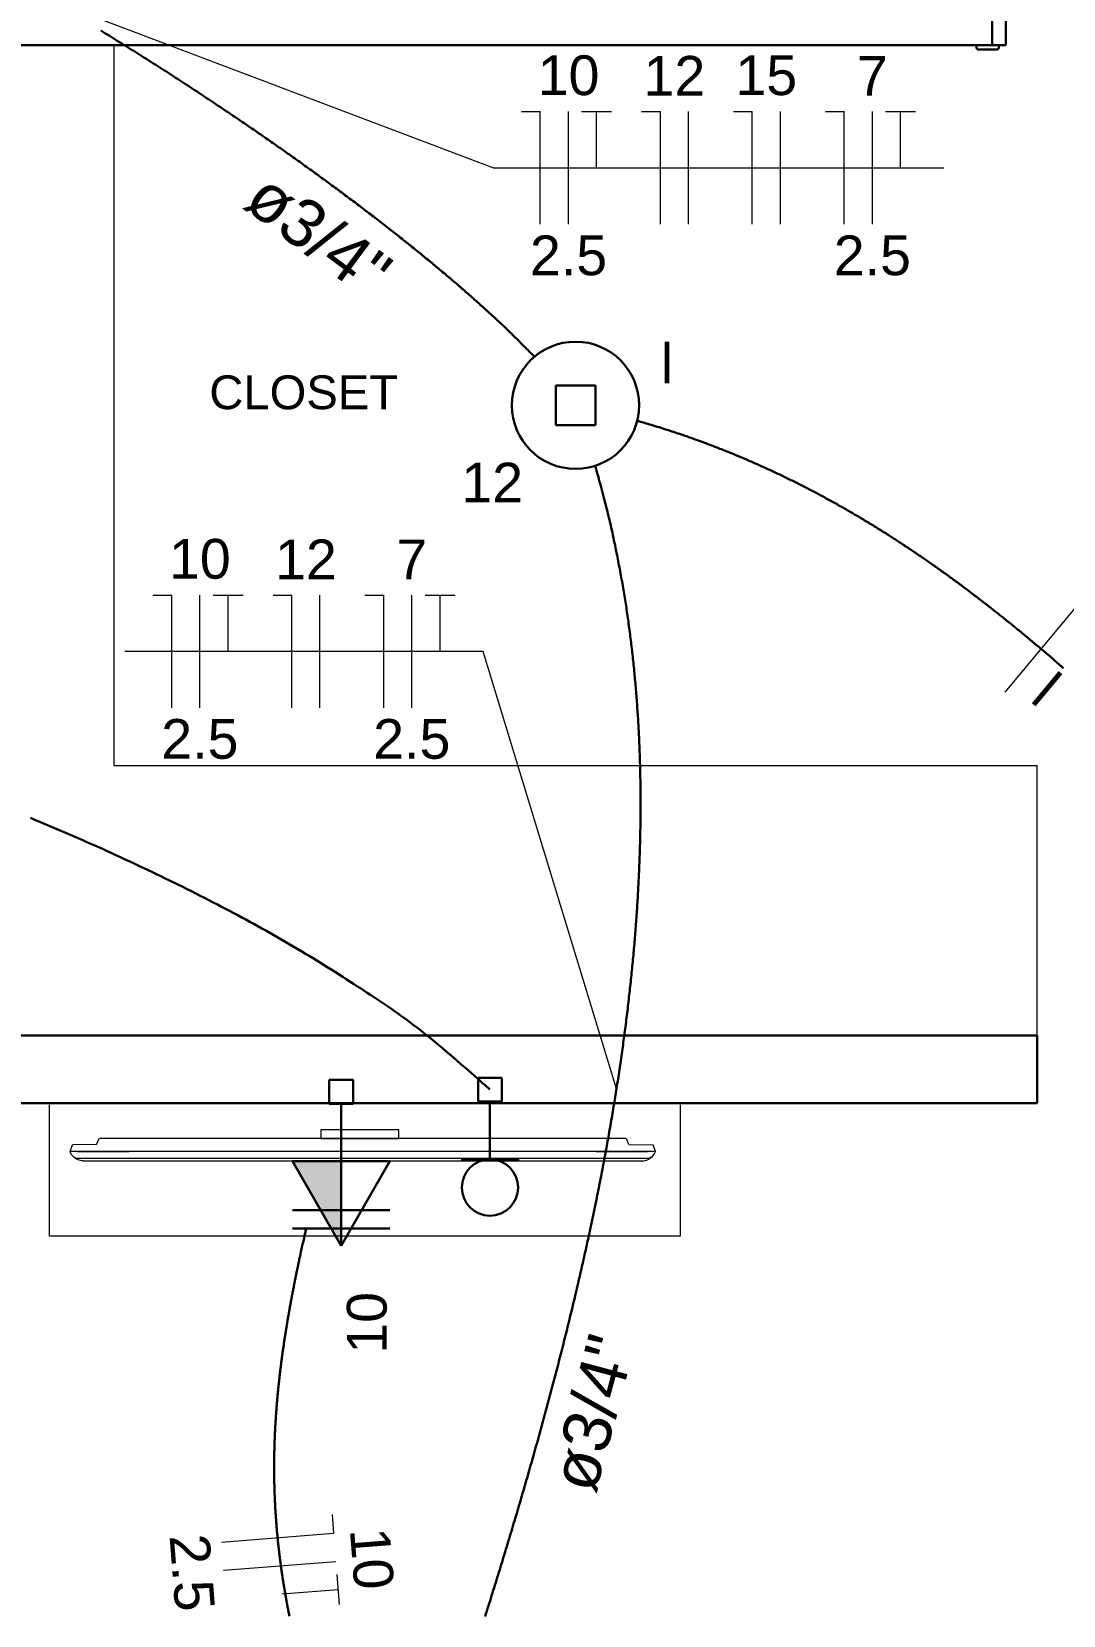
# Model space of a CAD drawing. Header units: millimetres. Extents: x 0 to 55.3, y 20.8 to 61.4.
# Drawn here: x 10.318 to 12.608, y 33.338 to 36.855 of the extents above; entities that cross this region are included whole.
import ezdxf

# ---------------------------------------------------------------- set-up
doc = ezdxf.new("R2010")
doc.units = ezdxf.units.MM
for name, color, linetype, lineweight in [('08', 8, 'Continuous', 5), ('ARQ_-_ALV_5', 1, 'Continuous', 30), ('ARQ_-_PORTA_2', 2, 'Continuous', 30), ('ARQ_-_TXT__15', 54, 'Continuous', 5), ('EL-Condutos', 4, 'Continuous', 30), ('EL-Fios', 2, 'Continuous', 20), ('EL-Pontos', 1, 'Continuous', 30), ('EL-Textos_condutos', 2, 'Continuous', 20), ('EL-Textos_fios', 2, 'Continuous', 20), ('EL-Textos_pontos', 2, 'Continuous', 30), ('FINA', 8, 'Continuous', 5), ('MOBILIÁRIO_FIXO', 8, 'Continuous', 5), ('P-SIMBOL', 3, 'Continuous', 30), ('TE-Condutos', 3, 'Continuous', 30)]:
    doc.layers.add(name, color=color, linetype=linetype, lineweight=lineweight)
doc.styles.add('Arial', font='Arial')
doc.styles.add('simplex', font='Arial')

msp = doc.modelspace()

# ---------------------------------------------------------------- hatches: boundary and pattern name
at = {"layer": 'EL-Pontos', "linetype": 'Continuous'}
msp.add_hatch(color=5, dxfattribs=at).paths.add_polyline_path([(11.004702, 34.346299), (11.004702, 34.158799), (10.896452, 34.346299)])

# ---------------------------------------------------------------- linework, layer by layer
at = {"layer": '08'}
for p, q in [((10.403002, 34.367999), (10.408002, 34.382999)), ((10.404002, 34.364999), (10.403002, 34.367999)), ((11.702502, 34.367999), (10.403002, 34.367999)), ((10.461502, 34.383999), (10.408002, 34.382999)), ((10.418502, 34.367999), (10.534002, 34.367999)), ((10.461502, 34.383999), (10.467502, 34.396999)), ((11.637002, 34.396999), (10.468002, 34.396999)), ((11.571002, 34.367999), (11.686502, 34.367999)), ((11.643502, 34.383999), (11.638002, 34.396999)), ((11.643502, 34.383999), (11.697502, 34.382999)), ((11.702502, 34.367999), (11.697502, 34.382999)), ((11.701002, 34.364999), (11.702502, 34.367999)), ((10.406002, 34.361999), (10.404002, 34.364999)), ((10.407502, 34.359499), (10.406002, 34.361999)), ((10.410002, 34.356999), (10.407502, 34.359499)), ((10.412002, 34.354999), (10.410002, 34.356999)), ((10.414502, 34.352999), (10.412002, 34.354999)), ((10.414002, 34.354999), (10.412002, 34.354999)), ((10.414002, 34.354999), (10.414502, 34.352999)), ((10.415002, 34.352499), (10.414502, 34.352999)), ((10.414502, 34.352999), (10.415002, 34.352999)), ((10.415002, 34.352999), (10.415002, 34.352499)), ((10.415002, 34.352999), (11.690502, 34.352999)), ((10.417002, 34.350999), (10.415002, 34.352499)), ((10.420002, 34.349499), (10.417002, 34.350999)), ((10.423002, 34.348499), (10.420002, 34.349499)), ((10.426002, 34.347999), (10.423002, 34.348499)), ((10.429002, 34.347499), (10.426002, 34.347999)), ((10.432002, 34.346999), (10.429002, 34.347499)), ((10.432002, 34.346999), (11.673002, 34.346999)), ((11.673002, 34.346999), (11.676502, 34.347499)), ((11.676502, 34.347499), (11.679502, 34.347999)), ((11.679502, 34.347999), (11.682502, 34.348499)), ((11.682502, 34.348499), (11.685002, 34.349499)), ((11.685002, 34.349499), (11.688002, 34.350999)), ((11.688002, 34.350999), (11.690502, 34.352499)), ((11.690502, 34.352999), (11.691002, 34.354999)), ((11.693002, 34.354999), (11.690502, 34.352999)), ((11.690502, 34.352499), (11.690502, 34.352999)), ((11.690502, 34.352999), (11.690502, 34.352499)), ((11.693002, 34.354999), (11.691002, 34.354999)), ((11.693002, 34.354999), (11.695502, 34.356999)), ((11.695502, 34.356999), (11.697502, 34.359499)), ((11.697502, 34.359499), (11.699502, 34.361999)), ((11.699502, 34.361999), (11.701002, 34.364999))]:
    msp.add_line(p, q, dxfattribs=at)
at = {"layer": '08', "flags": 128}
msp.add_lwpolyline([(10.959502, 34.396999), (11.133002, 34.396999), (11.133002, 34.415999), (10.959502, 34.415999), (10.959502, 34.396999)], close=True, dxfattribs=at)
at = {"layer": 'ARQ_-_ALV_5'}
for p, q in [((12.450002, 36.975499), (12.450002, 36.825499)), ((12.450002, 36.825499), (9.900002, 36.825499)), ((9.900002, 34.625499), (12.550002, 34.625499)), ((12.550002, 34.625499), (12.550002, 34.475499)), ((9.750002, 34.475499), (12.550002, 34.475499))]:
    msp.add_line(p, q, dxfattribs=at)
at = {"layer": 'ARQ_-_PORTA_2'}
for p, q in [((12.480002, 36.945499), (12.480002, 36.825499)), ((12.415002, 36.820499), (12.415002, 36.825499)), ((12.460002, 36.815499), (12.420002, 36.815499)), ((12.450002, 36.825499), (12.465002, 36.825499)), ((12.480002, 36.825499), (12.465002, 36.825499)), ((12.465002, 36.825499), (12.465002, 36.820499))]:
    msp.add_line(p, q, dxfattribs=at)
for centre, start, end in [((12.420002, 36.820499), 180, 270), ((12.460002, 36.820499), 270, 0)]:
    msp.add_arc(centre, 0.005, start, end, dxfattribs=at)
at = {"layer": 'EL-Condutos', "linetype": 'Continuous', "flags": 128}
for points in [[(10.47117, 36.857692), (10.475737, 36.854889), (10.480303, 36.852082), (10.484867, 36.849272), (10.48943, 36.846459), (10.49399, 36.843643), (10.498549, 36.840824), (10.503106, 36.838002), (10.50766, 36.835178), (10.512214, 36.83235), (10.516765, 36.829519), (10.521314, 36.826685), (10.525862, 36.823849), (10.530407, 36.821009), (10.534951, 36.818166), (10.539493, 36.81532), (10.544033, 36.812472), (10.548571, 36.80962), (10.553107, 36.806765), (10.557641, 36.803908), (10.562079, 36.801106), (10.566516, 36.798302), (10.57095, 36.795495), (10.575383, 36.792686), (10.579813, 36.789873), (10.584242, 36.787057), (10.588669, 36.784239), (10.593094, 36.781417), (10.597518, 36.778593), (10.601939, 36.775766), (10.606359, 36.772936), (10.610777, 36.770102), (10.615192, 36.767266), (10.619606, 36.764427), (10.624018, 36.761586), (10.628429, 36.758741), (10.632837, 36.755893), (10.637243, 36.753042), (10.641648, 36.750189), (10.64605, 36.747332), (10.650347, 36.74454), (10.654643, 36.741745), (10.658936, 36.738947), (10.663228, 36.736146), (10.667518, 36.733342), (10.671806, 36.730536), (10.676092, 36.727726), (10.680376, 36.724914), (10.684658, 36.722099), (10.688939, 36.719281), (10.693218, 36.716461), (10.697494, 36.713637), (10.701769, 36.710811), (10.706042, 36.707981), (10.710313, 36.705149), (10.714582, 36.702314), (10.718849, 36.699476), (10.723114, 36.696635), (10.727377, 36.693791), (10.731639, 36.690944), (10.735786, 36.68817), (10.739931, 36.685392), (10.744074, 36.682612), (10.748216, 36.67983), (10.752355, 36.677044), (10.756493, 36.674256), (10.760629, 36.671465), (10.764763, 36.668671), (10.768895, 36.665874), (10.773025, 36.663074), (10.777153, 36.660272), (10.781279, 36.657466), (10.785404, 36.654658), (10.789526, 36.651847), (10.793646, 36.649033), (10.797765, 36.646217), (10.801881, 36.643397), (10.805996, 36.640575), (10.810108, 36.63775), (10.814219, 36.634921), (10.818207, 36.632174), (10.822192, 36.629423), (10.826176, 36.62667), (10.830158, 36.623915), (10.834138, 36.621156), (10.838116, 36.618395), (10.842092, 36.615631), (10.846066, 36.612864), (10.850039, 36.610094), (10.854009, 36.607322), (10.857977, 36.604546), (10.861944, 36.601768), (10.865908, 36.598987), (10.869871, 36.596203), (10.873831, 36.593417), (10.877789, 36.590627), (10.881746, 36.587835), (10.8857, 36.58504), (10.889653, 36.582242), (10.893603, 36.579441), (10.897422, 36.576729), (10.901239, 36.574015), (10.905054, 36.571298), (10.908867, 36.568578), (10.912678, 36.565855), (10.916487, 36.563129), (10.920295, 36.560401), (10.9241, 36.55767), (10.927903, 36.554937), (10.931704, 36.5522), (10.935503, 36.549461), (10.939301, 36.546719), (10.943096, 36.543974), (10.946889, 36.541226), (10.95068, 36.538476), (10.954469, 36.535722), (10.958255, 36.532966), (10.96204, 36.530207), (10.965823, 36.527445), (10.969603, 36.52468), (10.973244, 36.522014), (10.976883, 36.519344), (10.980519, 36.516672), (10.984154, 36.513997), (10.987787, 36.51132), (10.991418, 36.508639), (10.995046, 36.505956), (10.998673, 36.50327), (11.002298, 36.500582), (11.00592, 36.49789), (11.009541, 36.495196), (11.013159, 36.492498), (11.016776, 36.489798), (11.02039, 36.487096), (11.024002, 36.48439), (11.027612, 36.481681), (11.03122, 36.478969), (11.034826, 36.476255), (11.03843, 36.473537), (11.042031, 36.470817), (11.045485, 36.468203), (11.048937, 36.465587), (11.052387, 36.462968), (11.055835, 36.460347), (11.059281, 36.457722), (11.062725, 36.455095), (11.066167, 36.452465), (11.069606, 36.449833), (11.073043, 36.447197), (11.076478, 36.444559), (11.079911, 36.441918), (11.083342, 36.439275), (11.08677, 36.436628), (11.090196, 36.433979), (11.093619, 36.431328), (11.09704, 36.428673), (11.100459, 36.426016), (11.103875, 36.423356), (11.107288, 36.420693), (11.110699, 36.418027), (11.113955, 36.415479), (11.117209, 36.412928), (11.12046, 36.410374), (11.12371, 36.407817), (11.126956, 36.405258), (11.130201, 36.402696), (11.133444, 36.400131), (11.136684, 36.397563), (11.139923, 36.394992), (11.143159, 36.392418), (11.146394, 36.38984), (11.149626, 36.38726), (11.152857, 36.384676), (11.156086, 36.382089), (11.159313, 36.379498), (11.162538, 36.376904), (11.165761, 36.374306), (11.168982, 36.371704), (11.172202, 36.369099), (11.17542, 36.36649), (11.178476, 36.364007), (11.181531, 36.361521), (11.184584, 36.359031), (11.187635, 36.356539), (11.190683, 36.354043), (11.193729, 36.351545), (11.196773, 36.349045), (11.199813, 36.346542), (11.202851, 36.344037), (11.205885, 36.341529), (11.208916, 36.33902), (11.211943, 36.33651), (11.214966, 36.333997), (11.217985, 36.331484), (11.221, 36.328969), (11.224011, 36.326453), (11.227017, 36.323936), (11.230018, 36.321418), (11.233014, 36.3189), (11.236005, 36.316381), (11.238826, 36.314001), (11.241642, 36.31162), (11.244455, 36.309238), (11.247265, 36.306853), (11.250073, 36.304466), (11.252878, 36.302075), (11.255682, 36.29968), (11.258485, 36.297281), (11.261288, 36.294876), (11.264091, 36.292464), (11.266895, 36.290047), (11.269701, 36.287622), (11.272509, 36.285188), (11.275319, 36.282747), (11.278132, 36.280296), (11.280949, 36.277835), (11.28377, 36.275363), (11.286597, 36.27288), (11.289428, 36.270386), (11.292266, 36.267879), (11.294935, 36.265514), (11.297607, 36.26314), (11.300282, 36.260759), (11.302956, 36.258372), (11.305627, 36.255982), (11.308294, 36.253591), (11.310955, 36.2512), (11.313607, 36.248813), (11.316248, 36.246431), (11.318877, 36.244056), (11.321491, 36.24169), (11.324088, 36.239336), (11.326666, 36.236995), (11.329224, 36.234669), (11.331758, 36.232362), (11.334268, 36.230074), (11.336751, 36.227807), (11.339204, 36.225565), (11.341626, 36.223349), (11.344016, 36.22116), (11.346211, 36.219147), (11.348382, 36.217154), (11.350536, 36.215172), (11.35268, 36.213195), (11.35482, 36.211215), (11.356963, 36.209226), (11.359117, 36.207221), (11.361286, 36.205192), (11.363479, 36.203132), (11.365702, 36.201034), (11.367962, 36.198891), (11.370265, 36.196696), (11.372619, 36.194441), (11.375029, 36.192121), (11.377504, 36.189726), (11.380048, 36.187251), (11.38267, 36.184688), (11.385376, 36.182031), (11.388172, 36.179271), (11.391066, 36.176402), (11.393825, 36.173656), (11.396651, 36.170833), (11.39952, 36.167959), (11.40241, 36.165055), (11.4053, 36.162146), (11.408166, 36.159255), (11.410985, 36.156406), (11.413737, 36.153621), (11.416397, 36.150925), (11.418944, 36.14834), (11.421355, 36.14589), (11.423607, 36.143599), (11.425679, 36.14149), (11.427547, 36.139585), (11.42919, 36.13791), (11.430584, 36.136487), (11.431707, 36.135339), (11.432538, 36.13449), (11.433052, 36.133963), (11.433229, 36.133783)], [(11.663124, 35.99086), (11.663397, 35.990778), (11.664194, 35.990541), (11.665479, 35.990158), (11.667216, 35.98964), (11.669369, 35.988996), (11.671904, 35.988237), (11.674784, 35.987374), (11.677974, 35.986416), (11.681438, 35.985373), (11.68514, 35.984257), (11.689046, 35.983076), (11.693119, 35.981842), (11.697324, 35.980564), (11.701626, 35.979252), (11.705988, 35.977918), (11.710375, 35.97657), (11.714752, 35.97522), (11.719082, 35.973877), (11.723332, 35.972552), (11.727463, 35.971255), (11.731401, 35.970009), (11.735199, 35.968798), (11.738866, 35.967618), (11.742413, 35.966468), (11.745848, 35.965344), (11.74918, 35.964244), (11.75242, 35.963165), (11.755576, 35.962104), (11.758658, 35.961059), (11.761675, 35.960027), (11.764636, 35.959005), (11.767551, 35.957991), (11.770429, 35.956982), (11.77328, 35.955975), (11.776112, 35.954967), (11.778936, 35.953957), (11.78176, 35.952941), (11.784594, 35.951916), (11.787447, 35.95088), (11.790329, 35.949831), (11.793215, 35.948776), (11.796137, 35.947706), (11.79909, 35.946622), (11.802073, 35.945523), (11.805083, 35.944411), (11.808118, 35.943287), (11.811176, 35.94215), (11.814252, 35.941003), (11.817347, 35.939844), (11.820456, 35.938677), (11.823577, 35.9375), (11.826708, 35.936314), (11.829846, 35.935121), (11.83299, 35.933921), (11.836136, 35.932715), (11.839281, 35.931504), (11.842425, 35.930287), (11.845563, 35.929067), (11.848694, 35.927843), (11.851815, 35.926617), (11.854898, 35.925398), (11.857969, 35.924178), (11.86103, 35.922955), (11.864081, 35.92173), (11.867121, 35.920502), (11.870153, 35.919271), (11.873177, 35.918037), (11.876193, 35.9168), (11.879201, 35.91556), (11.882204, 35.914316), (11.8852, 35.913069), (11.888192, 35.911817), (11.891179, 35.910562), (11.894162, 35.909302), (11.897142, 35.908037), (11.900119, 35.906769), (11.903095, 35.905495), (11.906069, 35.904216), (11.909043, 35.902932), (11.912017, 35.901642), (11.914973, 35.900356), (11.91793, 35.899063), (11.920886, 35.897766), (11.923843, 35.896463), (11.9268, 35.895154), (11.929757, 35.893841), (11.932714, 35.892522), (11.935669, 35.891198), (11.938625, 35.88987), (11.941579, 35.888536), (11.944532, 35.887197), (11.947484, 35.885854), (11.950434, 35.884506), (11.953383, 35.883152), (11.95633, 35.881795), (11.959275, 35.880432), (11.962217, 35.879065), (11.965158, 35.877694), (11.968096, 35.876318), (11.971031, 35.874938), (11.973951, 35.873559), (11.976869, 35.872175), (11.979784, 35.870788), (11.982696, 35.869396), (11.985605, 35.867999), (11.988512, 35.866599), (11.991416, 35.865194), (11.994318, 35.863784), (11.997217, 35.862371), (12.000113, 35.860953), (12.003007, 35.85953), (12.005899, 35.858103), (12.008789, 35.856672), (12.011676, 35.855237), (12.01456, 35.853797), (12.017443, 35.852353), (12.020323, 35.850904), (12.023202, 35.849451), (12.026078, 35.847994), (12.028952, 35.846532), (12.031818, 35.845069), (12.034682, 35.843601), (12.037544, 35.842129), (12.040405, 35.840653), (12.043263, 35.839173), (12.046119, 35.837688), (12.048972, 35.836198), (12.051824, 35.834705), (12.054674, 35.833207), (12.057521, 35.831705), (12.060367, 35.830199), (12.06321, 35.828689), (12.066051, 35.827174), (12.06889, 35.825655), (12.071726, 35.824132), (12.07456, 35.822605), (12.077393, 35.821074), (12.080222, 35.819538), (12.08305, 35.817999), (12.085875, 35.816455), (12.088698, 35.814907), (12.091518, 35.813355), (12.094337, 35.811799), (12.097152, 35.810239), (12.099966, 35.808675), (12.102777, 35.807107), (12.105586, 35.805535), (12.108393, 35.803959), (12.111197, 35.802379), (12.114, 35.800795), (12.1168, 35.799207), (12.119597, 35.797615), (12.122392, 35.796019), (12.125185, 35.794419), (12.127976, 35.792815), (12.130765, 35.791207), (12.133551, 35.789595), (12.136335, 35.787979), (12.139117, 35.78636), (12.141896, 35.784736), (12.144678, 35.783106), (12.147458, 35.781471), (12.150236, 35.779833), (12.153011, 35.778191), (12.155785, 35.776545), (12.158556, 35.774896), (12.161324, 35.773242), (12.164091, 35.771585), (12.166855, 35.769924), (12.169616, 35.768259), (12.172376, 35.76659), (12.175133, 35.764918), (12.177888, 35.763242), (12.180641, 35.761562), (12.183392, 35.759878), (12.18614, 35.758191), (12.188886, 35.7565), (12.19163, 35.754805), (12.194371, 35.753107), (12.19711, 35.751405), (12.199857, 35.749693), (12.202601, 35.747978), (12.205343, 35.746259), (12.208083, 35.744536), (12.210821, 35.74281), (12.213556, 35.74108), (12.216289, 35.739346), (12.21902, 35.737609), (12.221748, 35.735869), (12.224474, 35.734125), (12.227198, 35.732377), (12.22992, 35.730626), (12.23264, 35.728871), (12.235357, 35.727113), (12.238072, 35.725351), (12.240784, 35.723586), (12.243495, 35.721818), (12.246203, 35.720046), (12.248909, 35.71827), (12.251612, 35.716491), (12.254328, 35.7147), (12.257041, 35.712905), (12.259752, 35.711106), (12.262461, 35.709304), (12.265168, 35.707499), (12.267872, 35.705691), (12.270574, 35.703879), (12.273274, 35.702063), (12.275972, 35.700245), (12.278667, 35.698423), (12.28136, 35.696598), (12.284051, 35.694769), (12.28674, 35.692937), (12.289426, 35.691102), (12.292111, 35.689264), (12.294793, 35.687423), (12.297472, 35.685578), (12.30015, 35.68373), (12.302825, 35.681879), (12.305499, 35.680025), (12.308188, 35.678155), (12.310875, 35.676281), (12.313559, 35.674405), (12.316242, 35.672526), (12.318922, 35.670643), (12.3216, 35.668757), (12.324276, 35.666868), (12.326949, 35.664976), (12.329621, 35.663081), (12.33229, 35.661183), (12.334957, 35.659281), (12.337622, 35.657377), (12.340285, 35.65547), (12.342946, 35.653559), (12.345604, 35.651646), (12.34826, 35.64973), (12.350914, 35.64781), (12.353566, 35.645888), (12.356216, 35.643963), (12.358864, 35.642035), (12.361531, 35.640088), (12.364196, 35.638138), (12.366859, 35.636185), (12.36952, 35.634229), (12.372178, 35.632271), (12.374835, 35.630309), (12.377489, 35.628345), (12.380141, 35.626377), (12.382791, 35.624407), (12.385439, 35.622434), (12.388085, 35.620458), (12.390729, 35.61848), (12.39337, 35.616498), (12.39601, 35.614514), (12.398647, 35.612527), (12.401283, 35.610537), (12.403916, 35.608545), (12.406547, 35.60655), (12.409176, 35.604552), (12.411804, 35.602551), (12.414453, 35.600529), (12.417101, 35.598504), (12.419747, 35.596476), (12.422391, 35.594445), (12.425032, 35.592412), (12.427672, 35.590376), (12.430309, 35.588338), (12.432945, 35.586297), (12.435578, 35.584253), (12.43821, 35.582207), (12.440839, 35.580158), (12.443466, 35.578106), (12.446092, 35.576052), (12.448715, 35.573996), (12.451336, 35.571937), (12.453956, 35.569875), (12.456573, 35.567811), (12.459188, 35.565744), (12.461802, 35.563675), (12.464413, 35.561603), (12.46705, 35.559507), (12.469686, 35.557408), (12.472319, 35.555307), (12.47495, 35.553203), (12.477579, 35.551097), (12.480207, 35.548989), (12.482832, 35.546878), (12.485455, 35.544764), (12.488077, 35.542649), (12.490697, 35.540531), (12.493314, 35.53841), (12.49593, 35.536287), (12.498544, 35.534162), (12.501156, 35.532034), (12.503766, 35.529904), (12.506374, 35.527772), (12.50898, 35.525638), (12.511585, 35.523501), (12.514187, 35.521362), (12.516788, 35.519221), (12.519417, 35.517052), (12.522044, 35.514881), (12.52467, 35.512708), (12.527293, 35.510533), (12.529915, 35.508355), (12.532535, 35.506176), (12.535153, 35.503994), (12.537769, 35.501809), (12.540383, 35.499623), (12.542996, 35.497435), (12.545606, 35.495244), (12.548215, 35.493051), (12.550823, 35.490856), (12.553428, 35.488659), (12.556031, 35.48646), (12.558633, 35.484259), (12.561233, 35.482055), (12.563832, 35.47985), (12.566428, 35.477643), (12.569023, 35.475433), (12.571649, 35.473194), (12.574273, 35.470953), (12.576895, 35.468709), (12.579516, 35.466464), (12.582134, 35.464216), (12.584751, 35.461967), (12.587367, 35.459715), (12.58998, 35.457462), (12.592592, 35.455206), (12.595203, 35.452949), (12.597811, 35.45069), (12.600418, 35.448428), (12.603023, 35.446165), (12.605627, 35.4439), (12.608229, 35.441633)], [(11.568222, 35.892277), (11.568324, 35.891911), (11.568622, 35.890843), (11.569101, 35.889121), (11.569748, 35.886793), (11.570549, 35.883905), (11.57149, 35.880505), (11.572558, 35.876641), (11.573739, 35.872359), (11.575018, 35.867707), (11.576383, 35.862732), (11.577819, 35.857481), (11.579313, 35.852003), (11.58085, 35.846344), (11.582418, 35.840551), (11.584002, 35.834672), (11.585588, 35.828754), (11.587163, 35.822845), (11.588713, 35.816991), (11.590224, 35.811241), (11.591683, 35.805641), (11.59308, 35.800218), (11.594415, 35.794982), (11.59569, 35.789919), (11.59691, 35.785016), (11.598078, 35.780261), (11.599198, 35.77564), (11.600274, 35.771142), (11.601309, 35.766754), (11.602307, 35.762463), (11.603272, 35.758255), (11.604207, 35.75412), (11.605117, 35.750043), (11.606004, 35.746012), (11.606873, 35.742015), (11.607727, 35.738039), (11.608571, 35.734071), (11.609407, 35.730098), (11.610239, 35.726108), (11.611072, 35.722088), (11.611908, 35.718025), (11.612755, 35.713895), (11.613607, 35.709713), (11.614466, 35.705482), (11.615329, 35.701206), (11.616196, 35.696888), (11.617065, 35.692531), (11.617937, 35.688139), (11.618809, 35.683716), (11.61968, 35.679264), (11.620551, 35.674787), (11.621419, 35.67029), (11.622284, 35.665774), (11.623144, 35.661244), (11.624, 35.656703), (11.624849, 35.652154), (11.625691, 35.647601), (11.626525, 35.643047), (11.62735, 35.638497), (11.628165, 35.633952), (11.628968, 35.629417), (11.629764, 35.624871), (11.630548, 35.620338), (11.63132, 35.615815), (11.63208, 35.611304), (11.63283, 35.606802), (11.633569, 35.602308), (11.634297, 35.597823), (11.635015, 35.593344), (11.635723, 35.588871), (11.636421, 35.584403), (11.63711, 35.579939), (11.637789, 35.575479), (11.63846, 35.57102), (11.639123, 35.566563), (11.639777, 35.562107), (11.640423, 35.55765), (11.641061, 35.553192), (11.641692, 35.548732), (11.642315, 35.544268), (11.642932, 35.539801), (11.643546, 35.535299), (11.644154, 35.530792), (11.644754, 35.526281), (11.645348, 35.521766), (11.645935, 35.517247), (11.646515, 35.512724), (11.647088, 35.508197), (11.647654, 35.503668), (11.648212, 35.499135), (11.648764, 35.4946), (11.649308, 35.490063), (11.649845, 35.485523), (11.650374, 35.480982), (11.650896, 35.476439), (11.651411, 35.471894), (11.651918, 35.467349), (11.652417, 35.462803), (11.652909, 35.458256), (11.653393, 35.453709), (11.653869, 35.449162), (11.654342, 35.444579), (11.654806, 35.439997), (11.655262, 35.435414), (11.655711, 35.430832), (11.656151, 35.42625), (11.656584, 35.421667), (11.65701, 35.417085), (11.657427, 35.412503), (11.657837, 35.40792), (11.658239, 35.403337), (11.658634, 35.398754), (11.659021, 35.394171), (11.6594, 35.389587), (11.659772, 35.385003), (11.660137, 35.380419), (11.660494, 35.375833), (11.660844, 35.371248), (11.661187, 35.366661), (11.661522, 35.362074), (11.66185, 35.357487), (11.662173, 35.352856), (11.66249, 35.348225), (11.662799, 35.343592), (11.6631, 35.338959), (11.663395, 35.334326), (11.663682, 35.329691), (11.663961, 35.325057), (11.664234, 35.320421), (11.664499, 35.315785), (11.664757, 35.311148), (11.665008, 35.306511), (11.665252, 35.301874), (11.665488, 35.297236), (11.665717, 35.292597), (11.665939, 35.287958), (11.666154, 35.283319), (11.666362, 35.27868), (11.666563, 35.27404), (11.666756, 35.2694), (11.666943, 35.26476), (11.667124, 35.260071), (11.667298, 35.255383), (11.667464, 35.250695), (11.667624, 35.246006), (11.667776, 35.241317), (11.667921, 35.236628), (11.66806, 35.231939), (11.668191, 35.227249), (11.668315, 35.22256), (11.668431, 35.21787), (11.668541, 35.21318), (11.668644, 35.20849), (11.66874, 35.2038), (11.668829, 35.19911), (11.668911, 35.19442), (11.668986, 35.189729), (11.669054, 35.185039), (11.669116, 35.180348), (11.66917, 35.175657), (11.669218, 35.170966), (11.669259, 35.166223), (11.669293, 35.161479), (11.669321, 35.156735), (11.669341, 35.151991), (11.669354, 35.147247), (11.669361, 35.142504), (11.669361, 35.13776), (11.669354, 35.133016), (11.66934, 35.128272), (11.66932, 35.123528), (11.669292, 35.118784), (11.669258, 35.11404), (11.669217, 35.109296), (11.66917, 35.104553), (11.669115, 35.099809), (11.669054, 35.095065), (11.668987, 35.090322), (11.668913, 35.085579), (11.668832, 35.080835), (11.668745, 35.076092), (11.668649, 35.071292), (11.668548, 35.066492), (11.668439, 35.061692), (11.668324, 35.056892), (11.668202, 35.052092), (11.668074, 35.047293), (11.667939, 35.042493), (11.667797, 35.037694), (11.667649, 35.032895), (11.667494, 35.028097), (11.667333, 35.023298), (11.667165, 35.0185), (11.666991, 35.013702), (11.666811, 35.008904), (11.666624, 35.004107), (11.66643, 34.999309), (11.66623, 34.994512), (11.666024, 34.989715), (11.665812, 34.984919), (11.665593, 34.980123), (11.665365, 34.975265), (11.66513, 34.970408), (11.664889, 34.965552), (11.664642, 34.960695), (11.664388, 34.955839), (11.664128, 34.950984), (11.663862, 34.946128), (11.663589, 34.941273), (11.66331, 34.936419), (11.663025, 34.931565), (11.662733, 34.926711), (11.662436, 34.921857), (11.662132, 34.917004), (11.661822, 34.912151), (11.661505, 34.907299), (11.661183, 34.902447), (11.660854, 34.897595), (11.66052, 34.892744), (11.660179, 34.887894), (11.659832, 34.883043), (11.659475, 34.878128), (11.659111, 34.873214), (11.658741, 34.8683), (11.658365, 34.863387), (11.657983, 34.858474), (11.657594, 34.853561), (11.6572, 34.848649), (11.6568, 34.843738), (11.656393, 34.838827), (11.655981, 34.833916), (11.655563, 34.829006), (11.655138, 34.824096), (11.654708, 34.819187), (11.654272, 34.814279), (11.65383, 34.809371), (11.653382, 34.804464), (11.652928, 34.799557), (11.652468, 34.79465), (11.652003, 34.789745), (11.651532, 34.784839), (11.651048, 34.779866), (11.650559, 34.774894), (11.650063, 34.769922), (11.649562, 34.764951), (11.649055, 34.759981), (11.648542, 34.755011), (11.648023, 34.750041), (11.647499, 34.745072), (11.646968, 34.740104), (11.646432, 34.735137), (11.645891, 34.73017), (11.645343, 34.725203), (11.64479, 34.720238), (11.644231, 34.715273), (11.643667, 34.710308), (11.643097, 34.705345), (11.642522, 34.700381), (11.641941, 34.695419), (11.641354, 34.690457), (11.640762, 34.685496), (11.640156, 34.680464), (11.639544, 34.675434), (11.638926, 34.670403), (11.638303, 34.665374), (11.637675, 34.660345), (11.63704, 34.655317), (11.636401, 34.65029), (11.635755, 34.645263), (11.635105, 34.640237), (11.634449, 34.635212), (11.633787, 34.630187), (11.63312, 34.625163), (11.632448, 34.62014), (11.63177, 34.615118), (11.631087, 34.610096), (11.630398, 34.605075), (11.629704, 34.600055), (11.629005, 34.595036), (11.628301, 34.590017), (11.627591, 34.584999), (11.626866, 34.579908), (11.626135, 34.574818), (11.625399, 34.569729), (11.624658, 34.564641), (11.623911, 34.559553), (11.623159, 34.554466), (11.622402, 34.54938), (11.62164, 34.544295), (11.620872, 34.539211), (11.620099, 34.534127), (11.619321, 34.529044), (11.618538, 34.523962), (11.61775, 34.51888), (11.616957, 34.5138), (11.616158, 34.50872), (11.615355, 34.503641), (11.614546, 34.498563), (11.613733, 34.493486), (11.612914, 34.488409), (11.61209, 34.483334), (11.611249, 34.478183), (11.610403, 34.473033), (11.609552, 34.467885), (11.608696, 34.462737), (11.607835, 34.45759), (11.606969, 34.452443), (11.606098, 34.447298), (11.605222, 34.442154), (11.604341, 34.43701), (11.603455, 34.431867), (11.602564, 34.426725), (11.601668, 34.421584), (11.600767, 34.416443), (11.599862, 34.411304), (11.598951, 34.406165), (11.598036, 34.401028), (11.597116, 34.395891), (11.596192, 34.390755), (11.595262, 34.385619), (11.594328, 34.380485), (11.593375, 34.375274), (11.592417, 34.370064), (11.591455, 34.364855), (11.590487, 34.359647), (11.589515, 34.35444), (11.588538, 34.349234), (11.587557, 34.344028), (11.58657, 34.338824), (11.585579, 34.33362), (11.584584, 34.328418), (11.583583, 34.323216), (11.582578, 34.318015), (11.581569, 34.312815), (11.580555, 34.307615), (11.579536, 34.302417), (11.578513, 34.29722), (11.577485, 34.292023), (11.576453, 34.286828), (11.575416, 34.281633), (11.574375, 34.276439), (11.573313, 34.271167), (11.572247, 34.265897), (11.571176, 34.260627), (11.570101, 34.255358), (11.569021, 34.25009), (11.567937, 34.244823), (11.566849, 34.239557), (11.565755, 34.234292), (11.564658, 34.229027), (11.563556, 34.223764), (11.56245, 34.218501), (11.561339, 34.21324), (11.560224, 34.207979), (11.559105, 34.20272), (11.557981, 34.197461), (11.556853, 34.192203), (11.555721, 34.186946), (11.554585, 34.18169), (11.553444, 34.176435), (11.552299, 34.171181), (11.551132, 34.165848), (11.549961, 34.160515), (11.548786, 34.155184), (11.547607, 34.149854), (11.546423, 34.144524), (11.545235, 34.139196), (11.544043, 34.133868), (11.542847, 34.128542), (11.541646, 34.123216), (11.540442, 34.117891), (11.539233, 34.112568), (11.53802, 34.107245), (11.536803, 34.101923), (11.535582, 34.096602), (11.534357, 34.091282), (11.533128, 34.085963), (11.531894, 34.080645), (11.530657, 34.075327), (11.529416, 34.070011), (11.528171, 34.064696), (11.526903, 34.0593), (11.525631, 34.053906), (11.524355, 34.048513), (11.523074, 34.04312), (11.52179, 34.037729), (11.520502, 34.032338), (11.51921, 34.026948), (11.517914, 34.02156), (11.516614, 34.016172), (11.51531, 34.010785), (11.514002, 34.005399), (11.51269, 34.000014), (11.511375, 33.994631), (11.510056, 33.989248), (11.508733, 33.983865), (11.507406, 33.978484), (11.506075, 33.973104), (11.50474, 33.967725), (11.503402, 33.962346), (11.50206, 33.956969), (11.500694, 33.951511), (11.499324, 33.946054), (11.497951, 33.940598), (11.496573, 33.935143), (11.495192, 33.929688), (11.493807, 33.924235), (11.492419, 33.918783), (11.491026, 33.913331), (11.48963, 33.907881), (11.488231, 33.902431), (11.486827, 33.896982), (11.48542, 33.891535), (11.48401, 33.886088), (11.482596, 33.880642), (11.481178, 33.875197), (11.479757, 33.869753), (11.478332, 33.86431), (11.476904, 33.858868), (11.475472, 33.853427), (11.474036, 33.847987), (11.472576, 33.842465), (11.471112, 33.836944), (11.469644, 33.831425), (11.468173, 33.825906), (11.466698, 33.820388), (11.46522, 33.814871), (11.463738, 33.809355), (11.462253, 33.80384), (11.460765, 33.798326), (11.459273, 33.792813), (11.457778, 33.787301), (11.456279, 33.78179), (11.454777, 33.77628), (11.453271, 33.77077), (11.451762, 33.765262), (11.45025, 33.759754), (11.448735, 33.754248), (11.447216, 33.748742), (11.445694, 33.743237), (11.444169, 33.737733), (11.442618, 33.732148), (11.441063, 33.726563), (11.439505, 33.72098), (11.437944, 33.715397), (11.436379, 33.709816), (11.434811, 33.704235), (11.43324, 33.698655), (11.431666, 33.693076), (11.430088, 33.687498), (11.428508, 33.681921), (11.426924, 33.676344), (11.425337, 33.670769), (11.423746, 33.665194), (11.422153, 33.65962), (11.420557, 33.654047), (11.418957, 33.648475), (11.417354, 33.642904), (11.415748, 33.637334), (11.414139, 33.631764), (11.412528, 33.626195), (11.410888, 33.620544), (11.409246, 33.614894), (11.407601, 33.609245), (11.405953, 33.603597), (11.404302, 33.597949), (11.402647, 33.592303), (11.40099, 33.586657), (11.399329, 33.581012), (11.397666, 33.575369), (11.396, 33.569726), (11.394331, 33.564084), (11.392659, 33.558443), (11.390984, 33.552804), (11.389306, 33.547165), (11.387626, 33.541528), (11.385942, 33.535891), (11.384256, 33.530256), (11.382567, 33.524622), (11.380876, 33.518989), (11.379182, 33.513357), (11.37746, 33.507643), (11.375735, 33.501931), (11.374008, 33.496219), (11.372277, 33.490509), (11.370544, 33.4848), (11.368808, 33.479091), (11.36707, 33.473383), (11.365328, 33.467675), (11.363584, 33.461969), (11.361836, 33.456262), (11.360086, 33.450556), (11.358333, 33.44485), (11.356577, 33.439145), (11.354818, 33.433439), (11.353056, 33.427734), (11.351291, 33.422028), (11.349523, 33.416323), (11.347752, 33.410617), (11.345978, 33.404911), (11.344201, 33.399204), (11.342395, 33.393414), (11.340586, 33.387624), (11.338774, 33.381834), (11.33696, 33.376044), (11.335143, 33.370255), (11.333323, 33.364467), (11.331501, 33.358681), (11.329677, 33.352896), (11.32785, 33.347113), (11.326022, 33.341333), (11.324192, 33.335555)], [(10.889759, 33.336053), (10.88932, 33.338258), (10.888883, 33.340464), (10.888449, 33.34267), (10.888017, 33.344877), (10.887588, 33.347084), (10.887161, 33.349292), (10.886737, 33.3515), (10.886315, 33.353709), (10.885896, 33.355918), (10.885488, 33.358084), (10.885082, 33.36025), (10.884679, 33.362416), (10.884278, 33.364583), (10.88388, 33.366751), (10.883484, 33.368918), (10.88309, 33.371087), (10.882699, 33.373256), (10.882311, 33.375425), (10.881925, 33.377594), (10.881542, 33.379765), (10.881161, 33.381935), (10.880783, 33.384106), (10.880407, 33.386278), (10.880034, 33.38845), (10.879664, 33.390622), (10.879296, 33.392795), (10.878931, 33.394968), (10.878568, 33.397142), (10.878208, 33.399316), (10.877857, 33.401453), (10.877508, 33.403591), (10.877162, 33.405729), (10.876818, 33.407867), (10.876477, 33.410006), (10.876139, 33.412145), (10.875803, 33.414285), (10.87547, 33.416425), (10.875139, 33.418566), (10.874811, 33.420707), (10.874485, 33.422848), (10.874162, 33.42499), (10.873842, 33.427132), (10.873525, 33.429274), (10.87321, 33.431417), (10.872897, 33.433561), (10.872588, 33.435704), (10.872281, 33.437848), (10.871977, 33.439993), (10.871675, 33.442138), (10.87138, 33.444252), (10.871088, 33.446368), (10.870799, 33.448483), (10.870512, 33.450599), (10.870228, 33.452716), (10.869946, 33.454832), (10.869667, 33.456949), (10.869391, 33.459067), (10.869117, 33.461184), (10.868847, 33.463302), (10.868578, 33.465421), (10.868313, 33.46754), (10.86805, 33.469659), (10.86779, 33.471778), (10.867532, 33.473898), (10.867278, 33.476018), (10.867026, 33.478138), (10.866776, 33.480259), (10.86653, 33.48238), (10.866286, 33.484501), (10.866047, 33.4866), (10.865812, 33.488699), (10.865578, 33.490798), (10.865348, 33.492897), (10.86512, 33.494997), (10.864895, 33.497097), (10.864673, 33.499197), (10.864453, 33.501298), (10.864236, 33.503399), (10.864022, 33.5055), (10.86381, 33.507601), (10.863602, 33.509703), (10.863396, 33.511805), (10.863192, 33.513907), (10.862992, 33.516009), (10.862794, 33.518112), (10.862599, 33.520215), (10.862407, 33.522318), (10.862217, 33.524422), (10.86203, 33.526525), (10.861847, 33.528613), (10.861668, 33.530702), (10.86149, 33.53279), (10.861316, 33.534879), (10.861144, 33.536968), (10.860975, 33.539057), (10.860809, 33.541147), (10.860645, 33.543236), (10.860484, 33.545326), (10.860326, 33.547416), (10.860171, 33.549506), (10.860018, 33.551597), (10.859869, 33.553688), (10.859721, 33.555778), (10.859577, 33.557869), (10.859436, 33.559961), (10.859297, 33.562052), (10.859161, 33.564144), (10.859027, 33.566236), (10.858897, 33.568327), (10.85877, 33.570411), (10.858645, 33.572495), (10.858524, 33.574579), (10.858405, 33.576663), (10.858288, 33.578747), (10.858175, 33.580831), (10.858064, 33.582916), (10.857956, 33.585), (10.857851, 33.587085), (10.857749, 33.58917), (10.857649, 33.591255), (10.857552, 33.59334), (10.857458, 33.595425), (10.857366, 33.597511), (10.857278, 33.599596), (10.857192, 33.601682), (10.857108, 33.603768), (10.857028, 33.605854), (10.85695, 33.607939), (10.856876, 33.610026), (10.856803, 33.61211), (10.856734, 33.614195), (10.856667, 33.616281), (10.856604, 33.618366), (10.856543, 33.620451), (10.856484, 33.622536), (10.856429, 33.624622), (10.856376, 33.626707), (10.856326, 33.628793), (10.856278, 33.630879), (10.856234, 33.632964), (10.856192, 33.63505), (10.856153, 33.637136), (10.856116, 33.639222), (10.856082, 33.641308), (10.856051, 33.643393), (10.856023, 33.645479), (10.855998, 33.647565), (10.855975, 33.649652), (10.855955, 33.651738), (10.855938, 33.65383), (10.855923, 33.655922), (10.855911, 33.658014), (10.855902, 33.660107), (10.855896, 33.662199), (10.855892, 33.664291), (10.855891, 33.666383), (10.855893, 33.668476), (10.855897, 33.670568), (10.855904, 33.67266), (10.855914, 33.674752), (10.855927, 33.676845), (10.855942, 33.678937), (10.85596, 33.681029), (10.855981, 33.683121), (10.856004, 33.685213), (10.85603, 33.687305), (10.856059, 33.689398), (10.856091, 33.69149), (10.856125, 33.693582), (10.856162, 33.695687), (10.856201, 33.697792), (10.856244, 33.699898), (10.856289, 33.702003), (10.856337, 33.704108), (10.856387, 33.706213), (10.856441, 33.708318), (10.856496, 33.710423), (10.856555, 33.712528), (10.856616, 33.714633), (10.85668, 33.716737), (10.856747, 33.718842), (10.856816, 33.720946), (10.856888, 33.723051), (10.856962, 33.725155), (10.857039, 33.72726), (10.857119, 33.729364), (10.857201, 33.731468), (10.857286, 33.733572), (10.857374, 33.735676), (10.857465, 33.7378), (10.857558, 33.739924), (10.857655, 33.742048), (10.857754, 33.744172), (10.857855, 33.746296), (10.85796, 33.74842), (10.858067, 33.750543), (10.858176, 33.752667), (10.858288, 33.75479), (10.858403, 33.756913), (10.85852, 33.759037), (10.85864, 33.761159), (10.858762, 33.763282), (10.858887, 33.765405), (10.859015, 33.767527), (10.859145, 33.76965), (10.859278, 33.771772), (10.859413, 33.773894), (10.859551, 33.776016), (10.859691, 33.778137), (10.859836, 33.780287), (10.859983, 33.782436), (10.860133, 33.784584), (10.860285, 33.786733), (10.86044, 33.788882), (10.860598, 33.79103), (10.860758, 33.793178), (10.860921, 33.795326), (10.861086, 33.797474), (10.861253, 33.799621), (10.861424, 33.801769), (10.861596, 33.803916), (10.861771, 33.806063), (10.861949, 33.808209), (10.862129, 33.810356), (10.862312, 33.812502), (10.862497, 33.814648), (10.862684, 33.816794), (10.862874, 33.81894), (10.863066, 33.821085), (10.863264, 33.823265), (10.863465, 33.825444), (10.863668, 33.827624), (10.863873, 33.829803), (10.864081, 33.831982), (10.864291, 33.83416), (10.864504, 33.836339), (10.864719, 33.838517), (10.864937, 33.840695), (10.865157, 33.842872), (10.865379, 33.84505), (10.865604, 33.847227), (10.865831, 33.849404), (10.866061, 33.851581), (10.866293, 33.853757), (10.866528, 33.855934), (10.866764, 33.85811), (10.867003, 33.860286), (10.867245, 33.862461), (10.867489, 33.864637), (10.867739, 33.866853), (10.867993, 33.869069), (10.868248, 33.871285), (10.868506, 33.873501), (10.868767, 33.875717), (10.869029, 33.877932), (10.869294, 33.880147), (10.869562, 33.882361), (10.869831, 33.884576), (10.870103, 33.88679), (10.870378, 33.889003), (10.870654, 33.891217), (10.870933, 33.89343), (10.871214, 33.895642), (10.871497, 33.897855), (10.871783, 33.900066), (10.872071, 33.902278), (10.872361, 33.904489), (10.872653, 33.9067), (10.872947, 33.90891), (10.87325, 33.911168), (10.873555, 33.913425), (10.873863, 33.915682), (10.874172, 33.917939), (10.874484, 33.920195), (10.874799, 33.922451), (10.875115, 33.924707), (10.875434, 33.926962), (10.875755, 33.929218), (10.876078, 33.931473), (10.876403, 33.933728), (10.876731, 33.935983), (10.87706, 33.938238), (10.877392, 33.940493), (10.877727, 33.942748), (10.878063, 33.945003), (10.878402, 33.947258), (10.878743, 33.949513), (10.879086, 33.951768), (10.879431, 33.954023), (10.879787, 33.956333), (10.880145, 33.958643), (10.880505, 33.960953), (10.880867, 33.963262), (10.881232, 33.965572), (10.881599, 33.967881), (10.881967, 33.970189), (10.882338, 33.972497), (10.882711, 33.974804), (10.883085, 33.97711), (10.883462, 33.979415), (10.88384, 33.981719), (10.88422, 33.984022), (10.884602, 33.986323), (10.884986, 33.988622), (10.885371, 33.99092), (10.885758, 33.993217), (10.886147, 33.995511), (10.886537, 33.997804), (10.886929, 34.000094), (10.887333, 34.002442), (10.887738, 34.004789), (10.888145, 34.007134), (10.888554, 34.009478), (10.888965, 34.011821), (10.889378, 34.014165), (10.889793, 34.016509), (10.890211, 34.018854), (10.890631, 34.0212), (10.891053, 34.023549), (10.891478, 34.025899), (10.891905, 34.028253), (10.892335, 34.03061), (10.892768, 34.03297), (10.893204, 34.035335), (10.893643, 34.037705), (10.894085, 34.04008), (10.89453, 34.04246), (10.894979, 34.044847), (10.895431, 34.04724), (10.8959, 34.049708), (10.896371, 34.052182), (10.896846, 34.05466), (10.897323, 34.05714), (10.897802, 34.059619), (10.898282, 34.062098), (10.898764, 34.064572), (10.899246, 34.067041), (10.899729, 34.069503), (10.900211, 34.071956), (10.900693, 34.074398), (10.901173, 34.076827), (10.901652, 34.079242), (10.902129, 34.08164), (10.902604, 34.08402), (10.903076, 34.08638), (10.903544, 34.088717), (10.904009, 34.091031), (10.90447, 34.09332), (10.904926, 34.09558), (10.905391, 34.09788), (10.905852, 34.100156), (10.906312, 34.102414), (10.906771, 34.104664), (10.907231, 34.106911), (10.907694, 34.109162), (10.908161, 34.111426), (10.908635, 34.11371), (10.909117, 34.116019), (10.909608, 34.118363), (10.91011, 34.120747), (10.910625, 34.123179), (10.911155, 34.125667), (10.9117, 34.128217), (10.912264, 34.130836), (10.912846, 34.133533), (10.91345, 34.136314), (10.914076, 34.139186), (10.914727, 34.142156), (10.915403, 34.145232), (10.916129, 34.148518), (10.916877, 34.151896), (10.917642, 34.155337), (10.918416, 34.158814), (10.919194, 34.162299), (10.919969, 34.165763), (10.920734, 34.169178), (10.921483, 34.172516), (10.92221, 34.175749), (10.922907, 34.178849), (10.923569, 34.181787), (10.924189, 34.184535), (10.92476, 34.187065), (10.925276, 34.18935), (10.92573, 34.19136), (10.926117, 34.193068), (10.926429, 34.194446), (10.926659, 34.195465), (10.926803, 34.196097), (10.926852, 34.196313)]]:
    msp.add_lwpolyline(points, dxfattribs=at)
at = {"layer": 'EL-Fios'}
for p, q in [((11.405102, 36.677849), (11.446802, 36.677849)), ((11.446802, 36.427849), (11.446802, 36.677849)), ((11.509302, 36.427849), (11.509302, 36.677849)), ((11.538452, 36.677849), (11.605102, 36.677849)), ((11.571802, 36.552849), (11.571802, 36.677849)), ((11.671702, 36.677849), (11.713352, 36.677849)), ((11.713352, 36.427849), (11.713352, 36.677849)), ((11.775852, 36.427849), (11.775852, 36.677849)), ((11.875752, 36.677849), (11.917402, 36.677849)), ((11.917402, 36.427849), (11.917402, 36.677849)), ((11.979902, 36.427849), (11.979902, 36.677849)), ((12.079802, 36.677849), (12.121502, 36.677849)), ((12.121502, 36.427849), (12.121502, 36.677849)), ((12.184002, 36.427849), (12.184002, 36.677849)), ((12.213152, 36.677849), (12.279802, 36.677849)), ((12.246502, 36.552849), (12.246502, 36.677849)), ((10.586852, 35.603849), (10.628552, 35.603849)), ((10.628552, 35.353849), (10.628552, 35.603849)), ((10.691052, 35.353849), (10.691052, 35.603849)), ((10.720202, 35.603849), (10.786852, 35.603849)), ((10.753552, 35.478849), (10.753552, 35.603849)), ((10.853452, 35.603849), (10.895102, 35.603849)), ((10.895102, 35.353849), (10.895102, 35.603849)), ((10.957602, 35.353849), (10.957602, 35.603849)), ((11.057502, 35.603849), (11.099152, 35.603849)), ((11.099152, 35.353849), (11.099152, 35.603849)), ((11.161652, 35.353849), (11.161652, 35.603849)), ((11.190802, 35.603849), (11.257502, 35.603849)), ((11.224152, 35.478849), (11.224152, 35.603849)), ((12.478802, 35.388249), (12.638852, 35.580349)), ((10.984602, 33.561599), (10.987852, 33.520049)), ((10.738652, 33.500399), (10.987852, 33.520049)), ((10.743552, 33.438099), (10.992802, 33.457749)), ((10.995052, 33.428649), (11.000302, 33.362199)), ((10.873102, 33.385599), (10.997702, 33.395449))]:
    msp.add_line(p, q, dxfattribs=at)
at = {"layer": 'EL-Pontos'}
msp.add_line((11.004702, 34.346299), (11.004702, 34.158799), dxfattribs=at)
at = {"layer": 'EL-Textos_fios'}
for p, q in [((10.357102, 36.926449), (11.342602, 36.552849)), ((11.342602, 36.552849), (12.342302, 36.552849)), ((11.320002, 35.478849), (10.524352, 35.478849)), ((11.615952, 34.507399), (11.320002, 35.478849))]:
    msp.add_line(p, q, dxfattribs=at)
at = {"layer": 'FINA'}
for p, q in [((10.357502, 34.179999), (10.357502, 34.471999)), ((11.757502, 34.471999), (11.757502, 34.179999)), ((11.757502, 34.179999), (10.357502, 34.179999))]:
    msp.add_line(p, q, dxfattribs=at)
at = {"layer": 'MOBILIÁRIO_FIXO'}
for p, q in [((10.500002, 36.825499), (10.500002, 35.225499)), ((10.500002, 35.225499), (12.550002, 35.225499)), ((12.550002, 34.625499), (12.550002, 35.225499))]:
    msp.add_line(p, q, dxfattribs=at)
at = {"layer": 'P-SIMBOL'}
for p, q in [((11.481002, 36.069699), (11.569502, 36.069699)), ((11.481002, 35.981299), (11.481002, 36.069699)), ((11.569502, 36.069699), (11.569502, 35.981299)), ((11.569502, 35.981299), (11.481002, 35.981299)), ((10.978152, 34.527349), (11.031202, 34.527349)), ((10.978152, 34.474299), (10.978152, 34.527349)), ((11.031202, 34.527349), (11.031202, 34.474299)), ((11.308502, 34.532049), (11.361552, 34.532049)), ((11.308502, 34.478999), (11.308502, 34.532049)), ((11.361552, 34.532049), (11.361552, 34.478999)), ((11.031202, 34.474299), (10.978152, 34.474299)), ((11.004702, 34.346299), (11.004702, 34.474299)), ((11.361552, 34.478999), (11.308502, 34.478999)), ((11.335052, 34.350499), (11.335052, 34.478999)), ((11.004702, 34.158799), (10.896452, 34.346299)), ((10.896452, 34.346299), (11.112952, 34.346299)), ((11.112952, 34.346299), (11.004702, 34.158799)), ((11.399802, 34.350499), (11.271252, 34.350499)), ((10.896452, 34.237849), (11.112952, 34.237849)), ((10.896452, 34.197199), (11.112952, 34.197199))]:
    msp.add_line(p, q, dxfattribs=at)
for centre, radius in [((11.525002, 36.025499), 0.14125), ((11.335052, 34.287999), 0.0625)]:
    msp.add_circle(centre, radius, dxfattribs=at)
at = {"layer": 'TE-Condutos', "linetype": 'Continuous', "flags": 128}
msp.add_lwpolyline([(10.315328, 35.108848), (10.326372, 35.104253), (10.336912, 35.099845), (10.347444, 35.095418), (10.357967, 35.090971), (10.368482, 35.086505), (10.378988, 35.082019), (10.389486, 35.077513), (10.399976, 35.072986), (10.410456, 35.068439), (10.420929, 35.063871), (10.431393, 35.059281), (10.441849, 35.054669), (10.452297, 35.050036), (10.462736, 35.04538), (10.473167, 35.040702), (10.48359, 35.036001), (10.494005, 35.031277), (10.504412, 35.026529), (10.51481, 35.021758), (10.525201, 35.016963), (10.535583, 35.012143), (10.545424, 35.007549), (10.555257, 35.002933), (10.565082, 34.998295), (10.574897, 34.993636), (10.584703, 34.988955), (10.594498, 34.984255), (10.604282, 34.979534), (10.614054, 34.974792), (10.623814, 34.970031), (10.63356, 34.965251), (10.643293, 34.960451), (10.653011, 34.955633), (10.662714, 34.950795), (10.672401, 34.94594), (10.682072, 34.941066), (10.691726, 34.936175), (10.701362, 34.931267), (10.710979, 34.926341), (10.720578, 34.921398), (10.730157, 34.916439), (10.739156, 34.911755), (10.74814, 34.907055), (10.757108, 34.902336), (10.766062, 34.897598), (10.775005, 34.892837), (10.783937, 34.888053), (10.79286, 34.883243), (10.801776, 34.878406), (10.810686, 34.873539), (10.819592, 34.868641), (10.828494, 34.86371), (10.837396, 34.858744), (10.846297, 34.853741), (10.855201, 34.8487), (10.864107, 34.843618), (10.873018, 34.838493), (10.881936, 34.833324), (10.890861, 34.828108), (10.899796, 34.822845), (10.908741, 34.817531), (10.917105, 34.812524), (10.925474, 34.807476), (10.933841, 34.802393), (10.942201, 34.797282), (10.950548, 34.792146), (10.958874, 34.786991), (10.967175, 34.781823), (10.975445, 34.776646), (10.983676, 34.771467), (10.991864, 34.76629), (11.000001, 34.761121), (11.008083, 34.755964), (11.016102, 34.750826), (11.024053, 34.745711), (11.03193, 34.740625), (11.039726, 34.735573), (11.047436, 34.73056), (11.055053, 34.725592), (11.062572, 34.720674), (11.069986, 34.715811), (11.076757, 34.711358), (11.083451, 34.706938), (11.090089, 34.702533), (11.096688, 34.698123), (11.103268, 34.69369), (11.109848, 34.689215), (11.116447, 34.684679), (11.123083, 34.680064), (11.129775, 34.675351), (11.136543, 34.670521), (11.143406, 34.665556), (11.150381, 34.660436), (11.157489, 34.655143), (11.164748, 34.649658), (11.172178, 34.643962), (11.179796, 34.638038), (11.187623, 34.631865), (11.195676, 34.625425), (11.203976, 34.6187), (11.21254, 34.61167), (11.220641, 34.604943), (11.228917, 34.598004), (11.237305, 34.590913), (11.24574, 34.583731), (11.254159, 34.576517), (11.262498, 34.569331), (11.270693, 34.562235), (11.27868, 34.555288), (11.286396, 34.548551), (11.293775, 34.542083), (11.300755, 34.535945), (11.307272, 34.530198), (11.313261, 34.524901), (11.318659, 34.520115), (11.323401, 34.5159), (11.327425, 34.512316), (11.330666, 34.509424), (11.33306, 34.507284), (11.334543, 34.505955), (11.335052, 34.505499)], dxfattribs=at)

# ---------------------------------------------------------------- texts
at = {"layer": 'ARQ_-_TXT__15', "color": 1, "insert": (10.921502, 36.015749), "char_height": 0.075, "width": 0.54, "attachment_point": 8, "line_spacing_factor": 0.798, "style": 'simplex'}
msp.add_mtext('CLOSET', dxfattribs=at)
at = {"layer": 'EL-Textos_condutos', "char_height": 0.1059, "width": 0.6354, "attachment_point": 8, "line_spacing_factor": 0.798, "style": 'Arial'}
for insert, rotation in [((10.921447, 36.360474), 323.176844), ((11.616245, 33.773041), 75.005905)]:
    msp.add_mtext('ø3/4"', dxfattribs=dict(at, insert=insert, rotation=rotation))
at = {"layer": 'EL-Textos_fios', "char_height": 0.08825, "attachment_point": 8, "line_spacing_factor": 0.798, "style": 'Arial'}
for s, insert, width in [('10', (11.509502, 36.713121), 0.2118), ('12', (11.744502, 36.713121), 0.2118), ('15', (11.948502, 36.713121), 0.2118), ('7', (12.184002, 36.713121), 0.1059), ('2.5', (11.509502, 36.313121), 0.3177), ('2.5', (12.184002, 36.313121), 0.3177), ('10', (10.691002, 35.639121), 0.2118), ('12', (10.926502, 35.639121), 0.2118), ('7', (11.161502, 35.639121), 0.1059), ('2.5', (10.691002, 35.239121), 0.3177), ('2.5', (11.161502, 35.239121), 0.3177)]:
    msp.add_mtext(s, dxfattribs=dict(at, insert=insert, width=width))
for s, insert, width, rotation in [('l', (12.542142, 35.360374), 0.1059, 320.203193), ('10', (11.028034, 33.460287), 0.2118, 274.50408), ('2.5', (10.629034, 33.429287), 0.3177, 274.50408)]:
    msp.add_mtext(s, dxfattribs=dict(at, insert=insert, width=width, rotation=rotation))
at = {"layer": 'EL-Textos_pontos', "char_height": 0.08825, "attachment_point": 8, "line_spacing_factor": 0.798, "style": 'Arial'}
for s, insert, width in [('l', (11.728002, 36.074121), 0.1059), ('12', (11.340002, 35.809621), 0.2118)]:
    msp.add_mtext(s, dxfattribs=dict(at, insert=insert, width=width))
at = {"layer": 'EL-Textos_pontos', "insert": (11.106879, 33.987499), "char_height": 0.08825, "width": 0.2118, "attachment_point": 8, "rotation": 90.00021, "line_spacing_factor": 0.798, "style": 'Arial'}
msp.add_mtext('10', dxfattribs=at)

doc.saveas('drawing.dxf')
